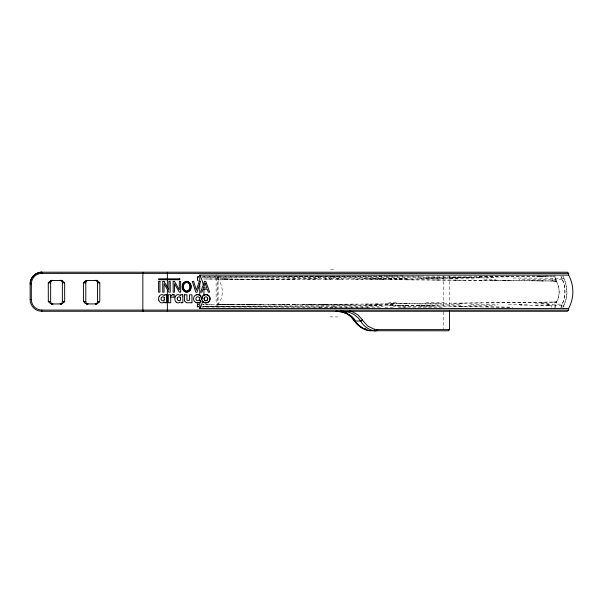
<?xml version="1.0" encoding="UTF-8"?>
<svg xmlns="http://www.w3.org/2000/svg" width="603" height="603" viewBox="0 0 603 603"><rect width="100%" height="100%" fill="white"/><g stroke="black" fill="none" stroke-linecap="round" stroke-linejoin="round"><path stroke-width="0.45" stroke-dasharray="3.02 2.26" d="M216.13 307.424L216.13 274.546M554.956 308.412L555.318 305.065L556.614 301.952L542.949 302.126M560.911 308.058C565.192 298.093 566.782 286.779 561.152 276.867M197.151 305.902L197.256 305.548A45.76 45.76 0 0 0 197.731 303.776A45.323 45.323 0 0 1 197.173 305.902L197.045 306.249M563.006 307.1C568.629 297.181 567.483 285.513 562.84 275.556M554.979 307.605A11.766 11.766 0 0 1 556.456 302.261C560.059 295.749 560.006 287.473 556.283 281.021A9.806 9.806 0 0 1 554.971 276.121L285.536 276.106M556.614 301.96L553.984 301.997M197.543 304.726L199.254 304.681M197.528 304.711L198.817 304.673M230.761 304.447L246.604 304.319M230.338 304.455L234.507 304.394M540.363 276.008L425.65 277.938M231.183 304.462L222.748 304.56M231.605 304.455L244.66 304.319L243.213 304.274M233.052 304.394L240.311 304.334M547.886 275.873L539.783 276.37M225.703 304.545L230.338 304.477M230.761 304.47L229.494 304.492M539.926 276.37L554.956 276.121M227.806 304.515L226.547 304.515M229.072 304.477L226.969 304.515M479.687 277.312L463.074 277.538M478.857 277.32L481.337 277.282M509.678 276.837L484.413 277.237M452.725 277.681L463.986 277.531M439.504 277.87L399.864 278.277M260.586 279.151L275.036 278.985M204.372 304.598L202.668 304.621L226.125 304.538M391.37 303.814L397.113 303.746M382.061 276.144L332.426 276.581M256.245 279.197L318.15 278.759M407.01 303.678L385.573 303.912M541.818 302.141L374.222 304.01M543.868 302.382L541.072 302.412M486.041 302.955L554.443 302.284M399.955 303.746L401.372 303.731M453.117 303.301L481.91 302.992M554.134 302.284L556.456 302.261A21.482 21.482 0 0 0 556.283 281.021L554.27 280.998M224.437 279.038L257.692 279.181M270.536 279.166L257.692 279.234M406.912 278.322L388.392 278.352M224.859 304.553L225.281 304.545L223.17 304.56L223.592 304.553M327.467 304.319L309.58 304.462M365.064 304.093L378.277 303.987M403.98 303.708L441.155 303.422M382.136 305.412L202.864 306.354L382.061 307.44M459.486 304.741L449.619 304.824M417.472 305.11L418.06 305.103M395.402 275.873L333.549 276.249M318.753 276.679L202.412 277.199L318.761 277.712M246.574 279.264L254.798 279.212M335.841 278.714L398.44 278.39M254.798 279.249L331.062 279.249M267.951 279.189L268.832 279.181M271.109 279.159L276.792 279.121M205.246 304.583L207.824 304.568M326.268 304.311L332.276 304.289M350.177 304.191L369.428 304.055M486.696 304.53L487.179 304.523M460.888 305.789L419.07 306.053M333.331 276.249L201.56 276.649L333.338 277.048M292.342 278.857L329.856 278.782M331.055 278.744L341.811 278.722M250.449 279.242L246.107 279.257M255.672 279.279L251.896 279.264L253.35 279.287M276.483 279.091L295.221 279.076M240.175 304.334L243.213 304.304M333.474 304.266L347.803 304.191M303.852 304.492L312.444 304.417M329.871 304.281L357.278 304.138M527.376 304.274L518.889 304.319M333.557 306.528L383.32 306.271M328.658 278.752L333.451 278.767M223.148 304.56L220.638 304.56M224.014 304.553L224.437 304.553M303.852 304.462L292.357 304.515M546.944 304.191L562.079 304.138A27.346 27.346 0 0 0 562.086 279.438A11.728 11.728 0 0 1 560.956 275.857M548.549 305.382L563.669 305.344A29.298 29.298 0 0 0 563.669 278.232A7.824 7.824 0 0 1 562.87 275.79M548.481 305.382L520.419 305.48M319.545 306.588L201.56 306.919M197.158 276.656L198.832 276.656L197.045 276.656M213.545 279.016L216.779 279.008M247.554 279.279L249.001 279.279L237.409 279.227M286.583 279.083L289.463 279.076M242.316 304.319L244.464 304.319M244.66 304.266L255.642 304.296M209.105 304.56L211.683 304.56M219.741 304.568L221.444 304.568M197.008 306.369L198.794 306.362L197.347 306.369M218.949 304.56L218.105 304.568A21.482 21.482 0 0 0 218.105 279.016L218.527 279.016M325.055 278.79L326.253 278.79M209.738 279.016L221.06 279.016M211.924 279.016L203.761 278.985L208.691 279.008M246.107 304.266L255.167 304.372M246.107 304.296L249.009 304.334M219.371 304.568L220.638 304.568M295.236 304.485L280.825 304.5M216.824 304.56L219.794 304.568M321.007 304.824L323.849 304.824M563.617 278.232L510.854 278.058M218.105 279.016L228.228 279.068L226.125 279.053M306.324 304.794L327.459 304.824M326.261 304.862L299.97 304.779M201.56 306.927L319.537 307.266M562.086 279.438L518.881 279.257M337.047 279.295L343.017 279.317M220.638 279.016L224.014 279.023M221.625 279.016L223.238 279.016L221.482 279.023M240.303 279.249L244.652 279.31L228.65 279.091L230.338 279.099M249.009 304.274L251.903 304.281M286.598 304.485L276.498 304.477M325.303 304.824L329.864 304.832M333.557 277.048L488.438 277.945M306.708 279.106L318.15 279.174M329.864 279.257L363.443 279.415M224.437 279.031L224.859 279.031L223.592 279.031M225.281 279.031L225.703 279.038L224.859 279.031M248.745 304.327L253.026 304.349M253.358 304.319L262.335 304.342M335.803 304.862L333.467 304.854L335.863 304.907M292.357 304.741L300.98 304.801M328.665 304.869L333.708 304.854M333.549 307.334L368.689 307.53M332.449 277.802L382.136 278.171M325.062 279.227L328.665 279.234M409.648 279.815L412.512 279.837M435.6 279.965L441.072 280.003M354.881 279.362L373.822 279.483M411.344 279.83L459.69 280.161M540.921 280.885L543.175 280.908M415.731 279.852L430.029 279.935M270.717 304.44L276.724 304.447M334.665 304.854L351.345 304.975M368.84 305.103L395.606 305.291M286.591 304.703L295.719 304.756M295.229 304.771L280.825 304.651M449.619 278.752L459.486 278.835M486.696 279.053L487.179 279.053M481.006 280.365L481.835 280.372M483.433 280.387L497.565 280.508M492.38 280.47L552.529 280.983M510.47 280.621L502.94 280.561M551.21 280.975L555.273 281.013M382.626 279.558L368.071 279.445M406.995 279.792L395.093 279.686M406.769 279.792L414.284 279.898M431.454 280.011L479.332 280.35M401.289 305.337L388.422 305.344M260.594 304.364L271.237 304.409M338.253 304.93L373.822 305.141M287.201 304.703L289.327 304.719M417.472 278.473L418.06 278.473M481.895 280.516L464.385 280.32M556.275 281.021L477.764 280.335M383.199 279.573L404.183 279.769M455.19 280.124L465.26 280.214M377.176 279.521L384.081 279.573M408.404 279.852L388.445 279.634M555.469 281.269L556.426 281.277L553.795 281.247M405.518 305.374L397.03 305.412M254.805 304.372L256.252 304.387M254.805 304.379L260.594 304.432M272.277 304.56L283.712 304.688M408.306 305.404L402.706 305.465M257.308 304.394L277.938 304.636M226.547 279.061L229.072 279.076M226.969 279.053L227.806 279.061M405.51 305.502L438.2 305.887M228.65 279.076L229.494 279.083M235.954 279.212L234.507 279.189L235.954 279.234M452.793 306.128L481.337 306.595M485.423 306.671L509.716 307.123M417.088 305.676L512.859 307.53M230.761 279.129L233.052 279.181M556.381 281.284L555.212 278.616L554.888 275.737M554.971 277.184L555.235 278.616M449.491 276.106L449.491 307.477M443.635 276.189L443.635 307.123M443.635 311.811L443.635 328.688M218.105 275.94L218.105 307.673M217.585 276.769L217.585 307.869M459.908 306.528A214.872 1.402 0.7 0 1 463.895 306.595M393.352 304.229A226.261 1.018 1.1 0 1 384.488 304.07M479.234 276.543A225.854 2.653 -1.2 0 1 492.9 276.423M493.729 277.229A214.367 1.673 -0.4 0 1 490.721 277.274M551.73 307.522A11.48 11.389 -88.1 0 1 553.35 301.997M398.357 307.56A248.783 18.06 -1 0 1 406.422 307.658M442.12 307.296A333.941 4.492 0.7 0 1 401.749 307.048M393.164 304.605A334.816 18.791 0.4 0 1 365.637 304.899M488.061 306.671A221.339 2.811 0.3 0 1 486.651 306.686M330.029 316.884A249.981 4.055 0.5 0 1 337.786 316.959M425.906 302.563A290.586 9.128 -0.3 0 1 444.072 302.804M553.162 281.239A9.565 9.497 88.2 0 1 551.73 275.797M333.708 269.209A244.848 2.608 -0.6 0 1 329.977 269.255M386.237 276.898A334.009 5.706 -0.7 0 1 422.876 276.709M364.506 278.872A334.311 17.789 -0.4 0 1 391.739 279.121M562.908 307.56A7.824 7.824 0 0 1 563.669 305.344M561.009 307.379A11.728 11.728 0 0 1 562.094 304.138M376.958 305.163A282.762 1.696 0 0 1 375.036 305.171M536.195 276.415A282.739 0.663 -0.7 0 1 546.506 276.393M459.712 303.407A215.241 0.791 -0.8 0 1 463.715 303.369M541.238 303.354A238.238 6.083 0.5 0 1 549.032 304.266M531.333 280.787A281.556 0.467 0.6 0 1 543.333 280.983M483.742 279.121A226.585 4.048 -0.2 0 1 495.99 279.325M505.631 280.749A215.211 1.025 0.8 0 1 501.817 280.719M379.754 304.304A281.428 1.078 -1.2 0 1 377.116 304.364M396.261 302.389A226.683 1.688 -0.3 0 1 388.754 302.45M470.242 277.659A231.989 0.475 0.4 0 1 449.016 277.531M319.198 307.296A478.609 7.379 0.1 0 1 332.924 307.364M334.311 306.595A482.249 5.932 -0.1 0 1 320.359 306.656M432.306 306.166A289.809 1.854 -0.2 0 1 393.382 306.414M468.116 305.721A224.15 0.392 -0.4 0 1 495.402 305.57M535.788 305.163A238.23 0.716 -0.5 0 1 550.29 305.208M403.128 275.767A286.312 4.319 -0.3 0 1 379.302 276.023M331.967 276.521A478.239 11.08 -0.2 0 1 318.361 276.626M445.112 278.345A235.841 0.505 0.5 0 1 419.68 278.141M474.237 278.895A222.236 0.52 0.6 0 1 447.886 278.676M448.233 278.729A241.818 0.693 0.6 0 1 416.899 278.458M372.903 278.322A290.043 1.809 0.4 0 1 404.982 278.586M317.691 277.825A483.719 7.749 0.2 0 1 331.175 277.908M430.06 305.224A290.043 2.239 -0.3 0 1 391.679 305.563M419.221 305.088A241.818 0.709 -0.6 0 1 451.021 304.801M470.86 304.59A222.236 0.611 -0.6 0 1 498.093 304.387M535.23 303.874A235.848 0.987 -0.7 0 1 548.964 303.942M521.957 304.311A301.085 0.407 -0.4 0 1 507.447 304.455M384.902 307.311A286.312 4.605 0.3 0 1 394.189 307.409M222.326 304.553L221.904 304.553L222.326 304.56M198.794 277.207L197.008 277.214L198.794 277.214M198.832 306.919L197.045 306.919L198.832 306.927M197.136 306.806A52.054 52.054 0 0 0 197.859 303.867A51.639 51.639 0 0 1 197.136 306.806M198.161 281.202A52.084 52.084 0 0 0 197.136 276.769A51.67 51.67 0 0 1 198.168 281.202M197.935 280.501A50.411 50.411 0 0 0 197.136 277.305A50.976 50.976 0 0 1 197.92 280.501"/><path stroke-width="0.9" d="M99.246 302.111L99.789 300.4L99.789 282.822L99.246 282.287M31.333 283.923A10.537 10.537 0 0 1 39.376 273.679A10.703 10.703 0 0 1 40.898 273.415L41.795 273.378L41.878 272.202M166.632 302.646L166.632 294.852M182.837 294.867L182.837 296.194M164.227 299.895L164.235 299.329M180.433 299.91L180.44 299.329M180.433 297.92L180.44 299.261M174.199 297.023L174.192 294.875M170.709 297.211L170.709 302.736L168.312 302.736L168.312 294.769L170.709 294.769L170.709 296.261M376.898 330.798L377.787 329.622L449.484 329.622L449.491 310.846M373.272 330.504C375.149 331.273 376.46 330.369 377.787 329.622M164.529 294.927L165.817 294.769M180.327 295.342L180.855 294.822M164.393 295.078L163.948 295.523L162.818 294.799A2.548 2.548 0 0 0 161.31 294.701L161.114 294.754A3.377 3.377 0 0 0 159.23 296.367M170.815 296.171L172.157 294.829M48.33 301.636L48.27 282.822L49.363 281.789A8.359 8.359 0 0 1 49.77 281.458L49.981 281.307A4.327 4.327 0 0 1 52.325 280.425M64.122 282.287L64.657 282.815L64.672 301.575L64.122 302.118M449.491 329.622L448.323 330.798L370.31 330.746M568.637 310.093L567.468 311.269L41.871 311.269A11.721 11.721 0 0 1 30.15 299.548L30.15 283.923A11.713 11.706 0 0 1 41.871 272.209L567.468 272.202L568.637 273.378L568.637 275.104A35.155 35.155 0 0 1 568.637 308.472L568.637 310.093L41.871 310.093A10.56 10.56 0 0 1 31.333 299.548M83.538 282.694L84.722 281.601M200.844 296.307L200.595 295.802M199.977 297.166L200.573 296.578M184.706 283.116C181.156 285.686 184.307 293.623 188.626 290.442C192.063 287.917 189.191 280.146 184.842 283.003M163.963 301.967L163.797 302.118A2.992 2.992 0 0 1 163.586 302.284M84.895 281.465L85.249 281.217A4.982 4.982 0 0 1 86.229 280.712M351.873 311.54A37.265 28.296 -80.3 0 1 352.823 311.909L358.25 315.165L362.282 319.786L360.624 321.03L354.858 321.03C355.069 322.499 359.855 326.849 362.772 327.964M374.154 329.17L367.581 325.944L362.546 320.223L360.896 321.489C363.549 325.952 368.011 329.419 373.144 330.482M52.355 280.41A4.477 4.477 0 0 0 50.938 280.787L51.104 280.712M166.534 302.744L165.441 302.744M174.094 297.143L170.845 297.143M172.277 294.769L173.317 294.769M180.975 294.769L182.076 294.769M182.739 294.761L182.294 294.769M41.795 273.378L568.637 273.378M165.915 294.769L166.564 294.769M199.751 281.375L199.751 275.104L568.606 275.104M60.647 280.478L52.333 280.478A3.55 3.55 0 0 0 51.587 280.568M95.802 280.478L87.465 280.478A3.46 3.46 0 0 0 86.448 280.644M48.27 282.822L50.629 282.822M60.021 280.478A2.344 2.344 0 0 1 62.365 282.822L64.672 282.822M85.784 282.822L83.402 282.822L83.463 301.628M95.176 280.478A2.344 2.344 0 0 1 97.52 282.822L99.789 282.822M173.317 294.769L174.131 294.769M184.548 294.769L186.953 294.769L186.953 300.339L189.546 300.339L189.546 294.777L191.95 294.777L191.95 302.744M30.15 299.548L31.318 299.548L31.318 283.923L30.15 283.923A11.728 11.728 0 0 1 41.871 272.217L40.8 272.247A11.894 11.894 0 0 0 39.112 272.533M48.27 301.575L50.629 301.575M60.021 303.92A2.344 2.344 0 0 0 62.365 301.575L64.672 301.575M83.402 301.575L85.784 301.575M95.176 303.92A2.344 2.344 0 0 0 97.52 301.575L99.789 301.575M186.47 302.744L191.844 302.744M51.587 303.844A4.327 4.327 0 0 0 52.325 303.972L60.647 303.92A4.477 4.477 0 0 0 62.426 303.43M95.802 303.92L87.465 303.92A3.46 3.46 0 0 1 86.515 303.776A3.558 3.558 0 0 0 87.518 303.927A4.387 4.387 0 0 1 85.958 303.543M200.626 301.003L200.942 301.319A3.889 3.889 0 0 1 199.751 302.337L199.751 308.472L568.606 308.472M181.646 302.744L182.769 302.744M181.533 302.744L180.968 302.744M335.848 311.269L336.7 311.276A49.348 37.665 -70.6 0 1 339.022 311.48M341.388 311.269L342.481 311.284A43.891 33.632 -79.2 0 1 348.964 312.301L351.021 313.07A35.713 27.301 -82.9 0 1 351.753 313.372A33.369 25.454 -83.7 0 1 353.833 314.434L357.963 317.66L360.745 321.233M165.23 302.744L164.792 302.744M336.233 311.269L342.821 312.135L348.542 314.578M377.146 329.615L374.275 329.2M369.662 330.685L370.227 330.746L365.531 329.675L361.257 327.497L357.692 324.58L354.685 320.766M339.029 311.434L342.067 311.947M369.503 330.663L368.946 330.58M368.712 330.542C363.029 329.494 357.963 325.861 354.858 321.03M340.552 310.824L344.449 312.075M342.61 312.09L345.918 313.221M365.448 328.967L365.983 329.11M365.275 328.921L365.704 329.042M351.873 311.532L349.913 310.929A45.037 34.265 -78.1 0 0 349.717 310.877M363.541 328.296L363.971 328.469M344.916 312.279L346.31 312.957M346.378 313.424L350.961 316.356L354.632 320.675M362.682 327.919L361.205 327.143M345.941 312.746L347.358 313.537M346.77 313.198L349.341 314.894M360.692 326.834L355.868 322.635M349.74 315.218L354.594 320.623M84.767 302.834L83.546 301.711M180.139 297.196L180.44 297.701L180.259 297.302M180.018 295.41L179.996 295.387A2.796 2.796 0 0 0 176.837 294.912A3.678 3.678 0 0 0 175.337 296.548M164.649 302.683L164.099 302.141M200.641 301.018L199.269 299.653M48.428 301.726L49.491 302.714A6.294 6.294 0 0 0 50.818 303.588L51.104 303.686A3.55 3.55 0 0 0 52.333 303.92M186.304 302.683L184.608 300.98M164.182 297.452L164.122 297.385A2.186 2.186 0 0 0 163.843 297.121A1.779 1.779 0 0 0 161.325 297.701M355.604 322.326L354.172 320.276M362.282 319.786L362.546 320.223M203.686 287.397L203.754 287.963M164.227 297.596L164.227 299.254M41.856 310.093L41.878 311.269M143.16 310.824L143.16 311.269M182.837 296.397L182.837 302.578M199.751 283.877L199.751 295.176A3.852 3.852 0 0 1 200.95 296.201M199.751 297.392L199.751 300.136M184.548 294.867L184.548 300.837M167.363 272.202L167.363 278.827M167.363 279.724L167.363 287.171M167.363 289.485L167.363 311.269M142.843 272.202L142.843 311.269M97.52 282.822L97.52 301.575M62.365 282.822L62.365 301.575M200.957 301.327A4.123 4.123 0 0 1 196.201 302.548M198.93 302.661A4.146 4.146 0 0 1 193.669 299.797A4.146 4.146 0 0 1 196.766 294.671M196.638 294.784A4.183 4.183 0 0 1 200.603 295.794M199.254 297.761A1.764 1.764 0 0 0 197.535 296.827A1.688 1.688 0 0 0 196.081 298.003A2.306 2.306 0 0 0 196.163 299.774A1.688 1.688 0 0 0 197.874 300.671A1.749 1.749 0 0 0 199.246 299.729M202.985 301.688A4.176 4.176 0 0 0 205.495 302.849L205.827 302.872A4.153 4.153 0 0 0 209.934 297.686A4.153 4.153 0 0 0 203.799 295.206A4.138 4.138 0 0 0 203.822 302.329A4.138 4.138 0 0 0 210.04 298.756A4.138 4.138 0 0 0 203.837 295.161A35.155 35.155 0 0 0 203.874 289.289M201.794 299.216A4.153 4.153 0 0 1 201.854 297.942M204.259 297.98A1.741 1.741 0 0 1 207.613 298.244M205.691 300.822A2.028 2.028 0 0 1 204.349 298.025M179.528 302.487A2.789 2.789 0 0 1 176.242 302.156M176.212 302.193A4.636 4.636 0 0 1 175.443 296.608M177.493 297.746A1.809 1.809 0 0 1 179.98 297.083M177.252 299.118A2.141 2.141 0 0 1 177.455 297.724M180.395 300.098A1.801 1.801 0 0 1 177.274 299.118M163.617 302.314A2.842 2.842 0 0 1 159.983 302.133A3.98 3.98 0 0 1 158.815 300.166M158.8 300.173A5.02 5.02 0 0 1 159.192 296.352M164.272 300.188A1.892 1.892 0 0 1 161.717 300.294A1.892 1.892 0 0 1 161.393 297.754M62.433 303.445A5.668 5.668 0 0 1 60.684 304.108A6.007 6 0 0 0 64.016 302.028M50.931 280.764A5.811 5.811 0 0 1 52.318 280.274M60.684 280.289A5.668 5.668 0 0 1 62.433 280.96M52.318 304.123A5.811 5.811 0 0 1 51.511 303.889A4.477 4.477 0 0 0 52.355 303.987M86.289 280.719A3.558 3.558 0 0 1 87.518 280.478M202.646 301.319A35.155 35.155 0 0 1 199.751 308.472M199.751 275.104A35.155 35.155 0 0 1 203.271 284.842M60.669 280.252A6.007 6 0 0 1 64.016 282.37M99.133 282.377A6.022 6.015 0 0 0 95.787 280.252A6.03 6.03 0 0 1 97.422 280.855M87.277 280.478A3.95 3.95 0 0 0 85.935 280.84A4.387 4.387 0 0 1 87.51 280.425M99.133 302.028A6.022 6.015 0 0 1 95.787 304.146A6.03 6.03 0 0 0 97.422 303.543M84.902 302.932A5.826 5.826 0 0 0 85.784 303.497L85.875 303.535A3.95 3.95 0 0 0 87.277 303.927M88.144 303.92A2.344 2.344 0 0 1 85.799 301.575L85.799 282.822A2.344 2.344 0 0 1 88.144 280.478M60.654 280.41A4.477 4.477 0 0 1 61.242 280.508M52.989 280.478A2.344 2.344 0 0 0 50.644 282.822L50.644 301.575A2.344 2.344 0 0 0 52.989 303.92M376.242 330.791A34.446 22.484 82.8 0 1 374.945 330.73M348.617 314.374A24.633 18.791 -80.8 0 1 354.986 320.05M347.931 314.314A25.575 18.949 -88.2 0 1 353.893 320.6M199.751 295.176A4.229 4.229 0 0 0 199.005 294.844A4.266 4.266 0 0 0 196.782 294.731M201.741 298.756A4.108 4.108 0 0 1 203.791 295.191M204.304 297.905A2.306 2.306 0 0 0 204.206 299.269A1.741 1.741 0 0 0 207.417 299.842A2.261 2.261 0 0 0 207.59 298.251A2.284 2.284 0 0 1 207.409 299.842A1.666 1.666 0 0 1 206.143 300.686A2.118 2.118 0 0 1 205.736 300.671M199.751 302.337A4.176 4.176 0 0 1 198.937 302.683M182.325 286.523C181.202 293.216 191.528 293.917 191 287.036C192.123 280.342 181.804 279.641 182.325 286.523M183.448 285.144L183.342 285.558A5.578 5.578 0 0 0 183.214 286.779A5.578 5.578 0 0 0 183.342 288L184.217 289.915L186.033 291.143A2.736 2.736 0 0 0 187.299 291.143L189.116 289.922L189.99 288A5.578 5.578 0 0 0 190.111 286.779A5.578 5.578 0 0 0 189.983 285.558L189.116 283.644L187.292 282.415A2.736 2.736 0 0 0 186.033 282.415L184.473 283.335L183.448 285.144M182.619 284.789L182.483 285.294A6.573 6.573 0 0 0 182.325 286.779A6.573 6.573 0 0 0 182.483 288.264L183.576 290.601L185.46 291.973A3.588 3.588 0 0 0 187.865 291.973L189.749 290.601L190.85 288.264A6.573 6.573 0 0 0 191.008 286.779A6.573 6.573 0 0 0 190.85 285.294L189.749 282.958L187.865 281.586A3.588 3.588 0 0 0 185.46 281.586L183.576 282.958L182.619 284.789M199.231 281.375L196.427 290.118L193.631 281.375L192.304 281.375L195.771 292.184L197.091 292.184L200.55 281.375L199.231 281.375M204.492 281.375L200.671 292.184L201.99 292.184L203.015 289.289L207.296 289.289L208.321 292.184L209.64 292.184L205.819 281.375L204.492 281.375M205.156 283.244L203.482 287.963L206.829 287.963L205.156 283.244M179.965 302.148L179.807 302.269A3.957 3.957 0 0 1 179.513 302.472A4.1 4.1 0 0 0 179.837 302.239L179.98 302.141M179.792 278.827L158.597 278.827L158.597 279.724L179.792 279.724L179.792 278.827M159.923 281.375L158.597 281.375L158.597 292.184L159.923 292.184L159.923 281.375M164.054 281.375L162.735 281.375L162.735 292.184L164.054 292.184L164.054 283.689L168.9 292.184L170.227 292.184L170.227 281.375L168.9 281.375L168.9 289.87L164.054 281.375M174.478 281.375L173.159 281.375L173.159 292.184L174.478 292.184L174.478 283.689L179.325 292.184L180.651 292.184L180.651 281.375L179.325 281.375L179.325 289.87L174.478 281.375"/></g></svg>
